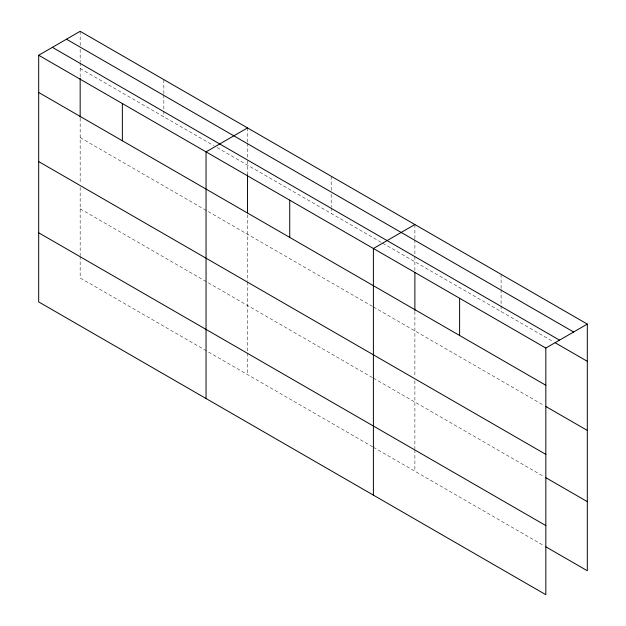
<?xml version="1.0" encoding="UTF-8"?>
<svg xmlns="http://www.w3.org/2000/svg" width="626" height="626" viewBox="0 0 626 626"><rect width="100%" height="100%" fill="white"/><g stroke="black" fill="none" stroke-linecap="round" stroke-linejoin="round"><path stroke-width="0.47" stroke-dasharray="3.13 2.35" d="M247.52 214.788L247.52 281.074M247.52 174.873L247.52 159.419M414.882 311.412L414.882 376.727M414.882 270.526L414.882 256.042M80.167 68.516L213.716 145.623M217.097 147.572L381.915 242.731M382.76 243.224L553.501 341.796M80.167 137.634L372.619 306.482M373.464 306.967L544.205 405.546M80.167 208.841L372.619 377.689M373.464 378.174L544.205 476.754M372.619 446.8L80.167 277.952L80.167 256.535M373.464 447.293L544.205 545.864M501.097 274.321L501.097 288.641M501.097 289.595L501.097 304.862M501.097 305.817L501.097 311.545M414.882 224.546L414.882 238.866M414.882 239.821L414.882 255.087M414.882 380.631L414.882 448.811M414.882 449.789L414.882 471.198M331.201 176.235L331.201 190.554M331.201 194.365L331.201 206.776M331.201 207.73L331.201 213.458M247.52 127.923L247.52 142.235M247.52 143.19L247.52 158.464M247.52 282.052L247.52 352.188M247.52 353.158L247.52 374.575M163.848 79.612L163.848 93.923M163.848 94.878L163.848 110.153M163.848 111.107L163.848 116.827M80.167 31.3L80.167 45.612M80.167 49.431L80.167 61.841M80.167 62.796L80.167 77.28M80.167 118.165L80.167 183.481M80.167 187.377L80.167 255.565"/><path stroke-width="0.94" d="M247.52 212.84L247.52 174.873M414.882 310.441L414.882 272.474M545.833 454.382L545.833 348.048L38.687 55.244L38.687 301.904L545.833 594.7L545.833 454.382L38.687 161.578M545.895 546.842L587.313 570.755L587.313 324.096L80.167 31.3L38.687 55.244M247.52 127.923L206.048 151.868L206.048 398.527M414.882 224.546L373.401 248.499L373.401 495.15M545.833 348.048L587.313 324.096M66.473 39.203L573.627 331.999M52.373 47.341L559.527 340.145M555.192 342.774L587.313 361.319M38.687 92.468L545.833 385.264M545.895 406.517L587.313 430.43M545.895 477.724L587.313 501.637M38.687 232.786L545.833 525.59M459.617 298.273L459.617 335.489M289.728 200.179L289.728 237.403M122.367 103.556L122.367 140.78M80.167 78.25L80.167 117.187"/></g></svg>
